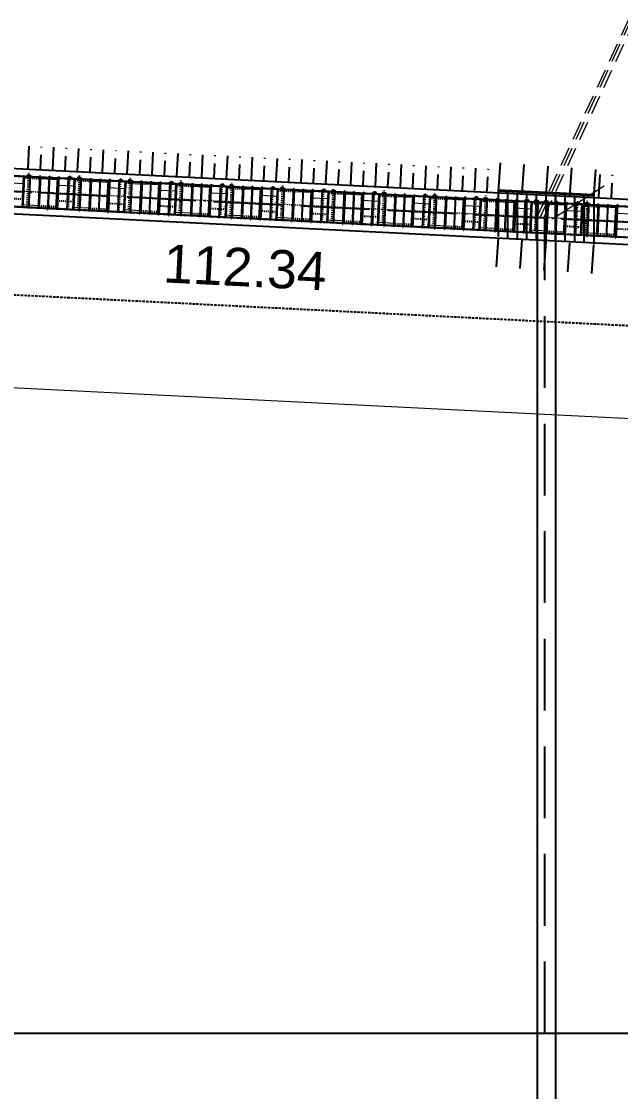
# Model space of a CAD drawing. Header units: inches. Extents: x 444671 to 463716, y 1783086 to 1794968.
# Drawn here: x 457680.6 to 457743.3, y 1787032.3 to 1787144.2 of the extents above; entities that cross this region are included whole.
import ezdxf

# ---------------------------------------------------------------- set-up
doc = ezdxf.new("R2010")
doc.units = ezdxf.units.IN
doc.header["$MEASUREMENT"] = 0
for name, pattern in [('ACAD_ISO04W100', [30, 24, -3, 0, -3]), ('CENTER', [2, 1.25, -0.25, 0.25, -0.25]), ('DASHED2', [9.525, 6.35, -3.175]), ('DASHEDX2', [1.5, 1, -0.5]), ('HIDDEN', [0.375, 0.25, -0.125])]:
    doc.linetypes.add(name, pattern=pattern)
for name, color, linetype in [('4', 4, 'Continuous'), ('Bao', 137, 'Continuous'), ('CONGTRINH', 2, 'Continuous'), ('CTTRINH', 4, 'Continuous'), ('Dong', 252, 'HIDDEN'), ('KHUAT', 8, 'DASHED2'), ('Khung_bang', 140, 'Continuous'), ('Tam', 1, 'CENTER'), ('Tim', 1, 'ACAD_ISO04W100')]:
    doc.layers.add(name, color=color, linetype=linetype)
for name, color, linetype, lineweight in [('ah', 7, 'Continuous', 15), ('HOKHOAN', 250, 'DASHED2', 20), ('manh', 128, 'Continuous', 15), ('Texdoi', 40, 'Continuous', 15)]:
    doc.layers.add(name, color=color, linetype=linetype, lineweight=lineweight)
doc.styles.add('VNARIAL', font='')
doc.styles.get('VNARIAL').set_extended_font_data('.VnArial')
doc.linetypes.add('NEN_DA1', pattern='A,1.5,-0.15,["Y",Standard,S=0.2,R=0,X=-0.15,Y=-0.2],-0.005', length=1.655)
doc.dimstyles.new('1-1', dxfattribs={"dimtxt": 2, "dimasz": 2.5, "dimexe": 1, "dimexo": 0, "dimgap": 1, "dimtad": 1, "dimtoh": 1, "dimdec": 0, "dimzin": 0, "dimdsep": 46, "dimtxsty": 'Standard', "dimcen": 0.09, "dimclrd": 3, "dimclre": 3, "dimclrt": 4, "dimadec": 0, "dimazin": 0, "dimtfac": 1, "dimtdec": 0, "dimtmove": 0, "dimatfit": 0, "dimfxl": 0, "dimtolj": 1, "dimtzin": 0, "dimarcsym": 0})
doc.dimstyles.new('D2000', dxfattribs={"dimscale": 2, "dimtxt": 2, "dimasz": 1.5, "dimexe": 1, "dimexo": 1, "dimgap": 1, "dimtad": 1, "dimzin": 1, "dimdsep": 46, "dimtxsty": 'VNARIAL', "dimblk": 'ARCHTICK', "dimcen": 1.5, "dimdle": 1, "dimclrd": 140, "dimclre": 140, "dimclrt": 3, "dimadec": 0, "dimazin": 3, "dimtfac": 1, "dimtix": 1, "dimtmove": 2, "dimatfit": 3, "dimfxl": 0, "dimtolj": 1, "dimtzin": 0, "dimarcsym": 0})

# ---------------------------------------------------------------- blocks, each defined once
blk = doc.blocks.new('*D147')
at = {"layer": 'Bao', "color": 3, "lineweight": -2, "ltscale": 0.2, "transparency": 16777216}
for p, q in [((-579388, 29016), (-580498, 6848)), ((-340377, 17046), (-341488, -5121)), ((-576253, 8305), (-345566, -3248))]:
    blk.add_line(p, q, dxfattribs=at)
at = {"layer": 'Bao', "color": 3, "ltscale": 0.2, "transparency": 16777216}
for points in [[(-576219, 8998), (-576288, 7611), (-580415, 8513)], [(-345531, -2555), (-345600, -3942), (-341404, -3457)]]:
    blk.add_solid(points, dxfattribs=at)
at = {"layer": 'Defpoints', "color": 0, "ltscale": 0.2, "transparency": 16777216}
for p in [(-579388, 29016), (-340377, 17046), (-341404, -3457)]:
    blk.add_point(p, dxfattribs=at)
at = {"layer": 'Bao', "color": 4, "ltscale": 0.2, "transparency": 16777216, "insert": (-460717, 6365), "char_height": 3333.33, "attachment_point": 5, "rotation": 357.13299}
blk.add_mtext('\\A1;{\\f.VnArial|b0|i0|c0|p34;Ph©n ®o¹n 5}', dxfattribs=at)
blk = doc.blocks.new('_ArchTick')
at = {"color": 0, "linetype": 'ByBlock', "const_width": 0.15}
blk.add_lwpolyline([(-0.5, -0.5), (0.5, 0.5)], dxfattribs=at)
blk = doc.blocks.new('*D114')
at = {"layer": 'Defpoints', "color": 0, "transparency": 16777216}
for p in [(457648.24, 1787128.02), (457760.44, 1787122.4), (457759.9, 1787111.58)]:
    blk.add_point(p, dxfattribs=at)
at = {"layer": 'Dong', "color": 140, "lineweight": -2, "transparency": 16777216}
for p, q in [((457648.14, 1787126.02), (457647.59, 1787115.21)), ((457760.34, 1787120.4), (457759.8, 1787109.59)), ((457645.7, 1787117.3), (457761.89, 1787111.48))]:
    blk.add_line(p, q, dxfattribs=at)
at = {"layer": 'Dong', "color": 140, "lineweight": -2, "transparency": 16777216, "xscale": 3, "yscale": 3, "zscale": 3}
for p, rotation in [((457647.69, 1787117.2), 177.1329963130595), ((457759.9, 1787111.58), 357.1329963130594)]:
    blk.add_blockref('_ArchTick', p, dxfattribs=dict(at, rotation=rotation))
at = {"layer": 'Dong', "color": 3, "transparency": 16777216, "insert": (457704, 1787118.43), "char_height": 4, "attachment_point": 5, "rotation": 357.133, "style": 'VNARIAL'}
blk.add_mtext('\\A1;112.34', dxfattribs=at)
blk = doc.blocks.new('A$C491C4D06')
at = {"layer": 'Bao'}
for p, q in [((-425246, 22916.6), (-419966.6, 22652.2)), ((-419994.1, 22663.6), (-420075.4, 21039.6)), ((-420047.7, 21034.2), (-419966.6, 22652.2)), ((-419934.2, 22660.6), (-420015.5, 21036.6)), ((-419994.1, 22663.6), (-419934.2, 22660.6)), ((-419934.7, 22650.6), (-414655.3, 22386.2)), ((-419623.6, 22785.2), (-419631.1, 22635.4)), ((-419623.6, 22785.2), (-419603.6, 22784.2)), ((-419603.6, 22784.2), (-419611.1, 22634.4)), ((-419311.5, 22619.4), (-419304, 22769.2)), ((-419305.5, 22739.3), (-419291.5, 22738.6)), ((-418352.7, 19331.3), (-418190.9, 22563.3)), ((-418306.7, 22689.2), (-418292.7, 22688.5)), ((-417308, 22639.2), (-417294, 22638.5)), ((-416585, 19242.8), (-416423.1, 22474.7)), ((-416309.2, 22589.2), (-416295.2, 22588.5)), ((-415310.5, 22539.2), (-415296.5, 22538.5)), ((-415295, 22568.4), (-415302.5, 22418.6)), ((-415002.9, 22403.6), (-414995.4, 22553.4)), ((-414975.4, 22552.4), (-414995.4, 22553.4)), ((-414982.9, 22402.6), (-414975.4, 22552.4)), ((-414682.8, 22397.6), (-414764.1, 20773.6)), ((-414736.3, 20768.2), (-414655.3, 22386.2)), ((-414622.8, 22394.6), (-414704.2, 20770.6)), ((-414682.8, 22397.6), (-414622.8, 22394.6)), ((-414312.2, 22519.2), (-414319.7, 22369.4)), ((-414312.2, 22519.2), (-414292.2, 22518.2)), ((-414292.2, 22518.2), (-414299.7, 22368.4)), ((-414000.1, 22353.4), (-413992.6, 22503.2)), ((-413994.1, 22473.3), (-413980.1, 22472.6)), ((-412995.4, 22423.2), (-412981.4, 22422.5)), ((-414623.3, 22384.6), (-409344, 22120.2)), ((-413041.4, 19065.3), (-412879.5, 22297.3)), ((-411996.6, 22373.2), (-411982.6, 22372.5)), ((-411273.6, 18976.8), (-411111.7, 22208.7)), ((-410997.9, 22323.2), (-410983.9, 22322.5)), ((-409999.1, 22273.2), (-409985.1, 22272.5)), ((-409983.6, 22302.4), (-409991.1, 22152.6)), ((-409691.5, 22137.6), (-409684, 22287.4)), ((-409664, 22286.4), (-409684, 22287.4)), ((-409671.5, 22136.6), (-409664, 22286.4)), ((-409371.4, 22131.6), (-409452.8, 20507.7)), ((-409425, 20502.2), (-409344, 22120.2)), ((-409311.5, 22128.6), (-409392.8, 20504.6)), ((-409371.4, 22131.6), (-409311.5, 22128.6)), ((-409312, 22118.6), (-404032.6, 21854.2)), ((-409000.9, 22253.2), (-409008.4, 22103.4)), ((-409000.9, 22253.2), (-408980.9, 22252.2)), ((-408980.9, 22252.2), (-408988.4, 22102.4)), ((-408688.8, 22087.4), (-408681.3, 22237.2)), ((-408682.8, 22207.3), (-408668.8, 22206.6)), ((-407730, 18799.3), (-407568.2, 22031.3)), ((-407684, 22157.2), (-407670, 22156.5)), ((-406685.3, 22107.2), (-406671.3, 22106.5)), ((-405962.3, 18710.8), (-405800.4, 21942.8)), ((-405686.5, 22057.2), (-405672.5, 22056.5)), ((-404687.8, 22007.2), (-404673.8, 22006.5)), ((-404672.3, 22036.4), (-404679.8, 21886.6)), ((-404380.2, 21871.6), (-404372.7, 22021.4)), ((-404352.7, 22020.4), (-404372.7, 22021.4)), ((-404360.2, 21870.6), (-404352.7, 22020.4)), ((-404060.1, 21865.6), (-404141.4, 20241.7)), ((-404113.6, 20236.2), (-404032.6, 21854.2)), ((-404000.2, 21862.6), (-404081.5, 20238.7)), ((-404060.1, 21865.6), (-404000.2, 21862.6)), ((-404000.7, 21852.6), (-398721.3, 21588.2)), ((-403689.5, 21987.2), (-403697, 21837.4)), ((-403689.5, 21987.2), (-403669.6, 21986.2)), ((-403669.6, 21986.2), (-403677.1, 21836.4)), ((-403377.4, 21821.4), (-403369.9, 21971.2)), ((-403371.4, 21941.3), (-403357.4, 21940.6)), ((-402418.7, 18533.3), (-402256.8, 21765.3)), ((-402372.7, 21891.2), (-402358.7, 21890.5)), ((-401373.9, 21841.2), (-401360, 21840.5)), ((-400650.9, 18444.8), (-400489.1, 21676.8)), ((-400375.2, 21791.2), (-400361.2, 21790.5)), ((-399376.4, 21741.2), (-399362.5, 21740.5)), ((-399361, 21770.4), (-399368.5, 21620.6)), ((-399068.8, 21605.6), (-399061.3, 21755.4)), ((-399041.4, 21754.4), (-399061.3, 21755.4)), ((-399048.9, 21604.6), (-399041.4, 21754.4)), ((-398748.7, 21599.6), (-398830.1, 19975.7)), ((-398802.3, 19970.3), (-398721.3, 21588.2)), ((-398688.8, 21596.6), (-398770.1, 19972.7)), ((-398748.7, 21599.6), (-398688.8, 21596.6)), ((-398689.3, 21586.6), (-393409.9, 21322.2)), ((-398378.2, 21721.2), (-398385.7, 21571.4)), ((-398378.2, 21721.2), (-398358.2, 21720.2)), ((-398358.2, 21720.2), (-398365.7, 21570.4)), ((-398066.1, 21555.4), (-398058.6, 21705.2)), ((-398060.1, 21675.3), (-398046.1, 21674.6)), ((-397107.4, 18267.4), (-396945.5, 21499.3)), ((-397061.3, 21625.3), (-397047.4, 21624.6)), ((-396062.6, 21575.2), (-396048.6, 21574.5)), ((-395339.6, 18178.8), (-395177.7, 21410.8)), ((-395063.8, 21525.2), (-395049.9, 21524.5)), ((-394065.1, 21475.2), (-394051.1, 21474.5)), ((-394049.6, 21504.5), (-394057.1, 21354.6)), ((-393757.5, 21339.6), (-393750, 21489.4)), ((-393730, 21488.4), (-393750, 21489.4)), ((-393737.5, 21338.6), (-393730, 21488.4)), ((-393437.4, 21333.6), (-393518.7, 19709.7)), ((-393491, 19704.3), (-393409.9, 21322.2)), ((-393377.5, 21330.6), (-393458.8, 19706.7)), ((-393437.4, 21333.6), (-393377.5, 21330.6)), ((-393378, 21320.6), (-388098.6, 21056.2)), ((-393066.8, 21455.2), (-393074.3, 21305.4)), ((-393066.8, 21455.2), (-393046.9, 21454.2)), ((-393046.9, 21454.2), (-393054.4, 21304.4)), ((-392754.7, 21289.4), (-392747.2, 21439.2)), ((-392748.7, 21409.3), (-392734.8, 21408.6)), ((-391750, 21359.3), (-391736, 21358.6)), ((-390751.2, 21309.2), (-390737.3, 21308.5)), ((-420071.6, 21035.4), (-420153, 19411.5)), ((-420039.5, 21037.8), (-420121.2, 19405.9)), ((-420011.7, 21032.4), (-420093.1, 19408.5)), ((-420075.4, 21039.6), (-420015.5, 21036.6)), ((-420071.6, 21035.4), (-420011.7, 21032.4)), ((-420039.7, 21033.8), (-420039.6, 21035.8)), ((-414760.3, 20769.4), (-414841.6, 19145.5)), ((-414728.1, 20771.8), (-414809.9, 19139.9)), ((-414700.4, 20766.4), (-414781.7, 19142.5)), ((-414764.1, 20773.6), (-414704.2, 20770.6)), ((-414760.3, 20769.4), (-414700.4, 20766.4)), ((-414728.3, 20767.8), (-414728.2, 20769.8)), ((-409449, 20503.4), (-409530.3, 18879.5)), ((-409416.8, 20505.8), (-409498.5, 18873.9)), ((-409389, 20500.4), (-409470.4, 18876.5)), ((-409452.8, 20507.7), (-409392.8, 20504.6)), ((-409449, 20503.4), (-409389, 20500.4)), ((-409417, 20501.8), (-409416.9, 20503.8)), ((-404137.6, 20237.4), (-404219, 18613.5)), ((-404105.5, 20239.9), (-404187.2, 18607.9)), ((-404077.7, 20234.4), (-404159, 18610.5)), ((-404141.4, 20241.7), (-404081.5, 20238.7)), ((-404137.6, 20237.4), (-404077.7, 20234.4)), ((-404105.7, 20235.8), (-404105.6, 20237.8)), ((-391796, 18001.4), (-391634.2, 21233.3)), ((-390028.2, 17912.8), (-389866.4, 21144.8)), ((-389752.5, 21259.2), (-389738.5, 21258.5)), ((-388753.8, 21209.2), (-388739.8, 21208.5)), ((-388738.3, 21238.5), (-388745.8, 21088.6)), ((-388446.1, 21073.6), (-388438.6, 21223.5)), ((-388418.7, 21222.5), (-388438.6, 21223.5)), ((-388426.2, 21072.6), (-388418.7, 21222.5)), ((-388126, 21067.6), (-388207.4, 19443.7)), ((-388179.6, 19438.3), (-388098.6, 21056.2)), ((-388066.1, 21064.6), (-388147.5, 19440.7)), ((-388126, 21067.6), (-388066.1, 21064.6)), ((-388066.6, 21054.6), (-382787.2, 20790.2)), ((-387755.5, 21189.3), (-387763, 21039.4)), ((-387755.5, 21189.3), (-387735.5, 21188.3)), ((-387735.5, 21188.3), (-387743, 21038.4)), ((-387443.4, 21023.4), (-387435.9, 21173.2)), ((-387437.4, 21143.3), (-387423.4, 21142.6)), ((-386484.7, 17735.4), (-386322.8, 20967.3)), ((-386438.7, 21093.3), (-386424.7, 21092.6)), ((-385439.9, 21043.2), (-385425.9, 21042.5)), ((-384716.9, 17646.8), (-384555, 20878.8)), ((-384441.2, 20993.2), (-384427.2, 20992.5)), ((-383442.4, 20943.2), (-383428.4, 20942.5)), ((-383426.9, 20972.5), (-383434.4, 20822.7)), ((-383134.8, 20807.6), (-383127.3, 20957.5)), ((-383107.3, 20956.5), (-383127.3, 20957.5)), ((-383114.8, 20806.6), (-383107.3, 20956.5)), ((-382814.7, 20801.6), (-382896, 19177.7)), ((-382868.3, 19172.3), (-382787.2, 20790.2)), ((-382754.8, 20798.6), (-382836.1, 19174.7)), ((-382814.7, 20801.6), (-382754.8, 20798.6)), ((-382755.3, 20788.7), (-377475.9, 20524.2)), ((-382444.2, 20923.3), (-382451.7, 20773.4)), ((-382444.2, 20923.3), (-382424.2, 20922.3)), ((-382424.2, 20922.3), (-382431.7, 20772.4)), ((-382132.1, 20757.4), (-382124.6, 20907.2)), ((-382126.1, 20877.3), (-382112.1, 20876.6)), ((-381173.3, 17469.4), (-381011.5, 20701.3)), ((-381127.3, 20827.3), (-381113.3, 20826.6)), ((-380128.6, 20777.2), (-380114.6, 20776.5)), ((-379405.5, 17380.8), (-379243.7, 20612.8)), ((-379129.8, 20727.2), (-379115.8, 20726.5)), ((-378131.1, 20677.2), (-378117.1, 20676.5)), ((-378115.6, 20706.5), (-378123.1, 20556.7)), ((-377823.5, 20541.6), (-377816, 20691.5)), ((-377796, 20690.5), (-377816, 20691.5)), ((-377803.5, 20540.6), (-377796, 20690.5)), ((-377503.4, 20535.6), (-377584.7, 18911.7)), ((-377556.9, 18906.3), (-377475.9, 20524.2)), ((-377443.4, 20532.6), (-377524.8, 18908.7)), ((-377503.4, 20535.6), (-377443.4, 20532.6)), ((-377443.9, 20522.7), (-372164.6, 20258.2)), ((-377132.8, 20657.3), (-377140.3, 20507.4)), ((-377132.8, 20657.3), (-377112.8, 20656.3)), ((-377112.8, 20656.3), (-377120.3, 20506.4)), ((-376820.7, 20491.4), (-376813.2, 20641.3)), ((-376814.7, 20611.3), (-376800.7, 20610.6)), ((-375862, 17203.4), (-375700.1, 20435.3)), ((-375816, 20561.3), (-375802, 20560.6)), ((-374817.2, 20511.3), (-374803.2, 20510.6)), ((-374094.2, 17114.8), (-373932.3, 20346.8)), ((-373818.5, 20461.2), (-373804.5, 20460.5)), ((-372819.7, 20411.2), (-372805.7, 20410.5)), ((-372804.2, 20440.5), (-372811.7, 20290.7)), ((-372512.1, 20275.7), (-372504.6, 20425.5)), ((-372484.6, 20424.5), (-372504.6, 20425.5)), ((-372492.1, 20274.7), (-372484.6, 20424.5)), ((-372192, 20269.6), (-372273.4, 18645.7)), ((-372245.6, 18640.3), (-372164.6, 20258.2)), ((-372132.1, 20266.6), (-372213.4, 18642.7)), ((-372192, 20269.6), (-372132.1, 20266.6)), ((-372132.6, 20256.7), (-366853.2, 19992.3)), ((-371821.5, 20391.3), (-371829, 20241.5)), ((-371821.5, 20391.3), (-371801.5, 20390.3)), ((-371801.5, 20390.3), (-371809, 20240.5)), ((-371509.4, 20225.4), (-371501.9, 20375.3)), ((-371503.4, 20345.3), (-371489.4, 20344.6)), ((-370550.6, 16937.4), (-370388.8, 20169.3)), ((-370504.6, 20295.3), (-370490.6, 20294.6)), ((-369505.9, 20245.3), (-369491.9, 20244.6)), ((-368507.1, 20195.2), (-368493.1, 20194.5)), ((-367492.9, 20174.5), (-367500.4, 20024.7)), ((-367200.8, 20009.7), (-367193.3, 20159.5)), ((-367173.3, 20158.5), (-367193.3, 20159.5)), ((-367180.8, 20008.7), (-367173.3, 20158.5)), ((-425431.9, 19685.9), (-420152.5, 19421.5)), ((-420153, 19411.5), (-420093.1, 19408.5)), ((-420120.5, 19419.9), (-414841.1, 19155.5)), ((-419479.3, 19267.6), (-419465.4, 19266.9)), ((-418480.6, 19217.6), (-418466.6, 19216.9)), ((-417481.8, 19167.6), (-417467.9, 19166.9)), ((-416483.1, 19117.5), (-416469.1, 19116.8)), ((-415484.3, 19067.5), (-415470.4, 19066.8)), ((-414841.6, 19145.5), (-414781.7, 19142.5)), ((-414809.2, 19153.9), (-409529.8, 18889.5)), ((-398826.3, 19971.5), (-398907.6, 18347.5)), ((-398794.1, 19973.9), (-398875.8, 18341.9)), ((-398766.3, 19968.4), (-398847.7, 18344.5)), ((-398830.1, 19975.7), (-398770.1, 19972.7)), ((-398826.3, 19971.5), (-398766.3, 19968.4)), ((-398794.3, 19969.9), (-398794.2, 19971.8)), ((-393514.9, 19705.5), (-393596.3, 18081.5)), ((-393482.8, 19707.9), (-393564.5, 18075.9)), ((-393455, 19702.5), (-393536.3, 18078.5)), ((-393518.7, 19709.7), (-393458.8, 19706.7)), ((-393514.9, 19705.5), (-393455, 19702.5)), ((-393483, 19703.9), (-393482.9, 19705.9)), ((-388203.6, 19439.5), (-388284.9, 17815.5)), ((-388171.4, 19441.9), (-388253.2, 17809.9)), ((-388143.7, 19436.5), (-388225, 17812.5)), ((-388207.4, 19443.7), (-388147.5, 19440.7)), ((-388203.6, 19439.5), (-388143.7, 19436.5)), ((-388171.6, 19437.9), (-388171.5, 19439.9)), ((-382892.2, 19173.5), (-382973.6, 17549.5)), ((-382860.1, 19175.9), (-382941.8, 17543.9)), ((-382832.3, 19170.5), (-382913.7, 17546.5)), ((-382896, 19177.7), (-382836.1, 19174.7)), ((-382892.2, 19173.5), (-382832.3, 19170.5)), ((-382860.3, 19171.9), (-382860.2, 19173.9)), ((-368782.9, 16848.8), (-368621, 20080.8)), ((-367508.4, 20145.2), (-367494.4, 20144.5)), ((-366880.7, 20003.7), (-366962, 18379.7)), ((-366934.2, 18374.3), (-366853.2, 19992.3)), ((-366820.7, 20000.7), (-366902.1, 18376.7)), ((-366880.7, 20003.7), (-366820.7, 20000.7)), ((-366821.2, 19990.7), (-361541.9, 19726.3)), ((-366510.1, 20125.3), (-366517.6, 19975.5)), ((-366510.1, 20125.3), (-366490.2, 20124.3)), ((-366490.2, 20124.3), (-366497.7, 19974.5)), ((-366198, 19959.5), (-366190.5, 20109.3)), ((-366192, 20079.3), (-366178, 20078.6)), ((-365239.3, 16671.4), (-365077.4, 19903.3)), ((-365193.3, 20029.3), (-365179.3, 20028.6)), ((-364194.5, 19979.3), (-364180.5, 19978.6)), ((-363471.5, 16582.8), (-363309.6, 19814.8)), ((-363195.8, 19929.2), (-363181.8, 19928.5)), ((-362197, 19879.2), (-362183.1, 19878.5)), ((-362181.6, 19908.5), (-362189.1, 19758.7)), ((-361889.4, 19743.7), (-361881.9, 19893.5)), ((-361862, 19892.5), (-361881.9, 19893.5)), ((-361869.5, 19742.7), (-361862, 19892.5)), ((-361569.3, 19737.7), (-361650.7, 18113.7)), ((-361622.9, 18108.3), (-361541.9, 19726.3)), ((-361509.4, 19734.7), (-361590.7, 18110.7)), ((-361569.3, 19737.7), (-361509.4, 19734.7)), ((-361509.9, 19724.7), (-356230.5, 19460.3)), ((-361198.8, 19859.3), (-361206.3, 19709.5)), ((-361198.8, 19859.3), (-361178.8, 19858.3)), ((-361178.8, 19858.3), (-361186.3, 19708.5)), ((-360886.7, 19693.5), (-360879.2, 19843.3)), ((-360880.7, 19813.3), (-360866.7, 19812.6)), ((-359928, 16405.4), (-359766.1, 19637.3)), ((-359881.9, 19763.3), (-359868, 19762.6)), ((-358883.2, 19713.3), (-358869.2, 19712.6)), ((-358160.2, 16316.8), (-357998.3, 19548.8)), ((-357884.4, 19663.2), (-357870.5, 19662.5)), ((-414168, 19001.6), (-414154, 19000.9)), ((-413169.2, 18951.6), (-413155.3, 18950.9)), ((-412170.5, 18901.6), (-412156.5, 18900.9)), ((-411171.7, 18851.5), (-411157.8, 18850.8)), ((-410173, 18801.5), (-410159, 18800.8)), ((-409530.3, 18879.5), (-409470.4, 18876.5)), ((-409497.8, 18887.9), (-404218.5, 18623.5)), ((-408856.6, 18735.6), (-408842.7, 18734.9)), ((-407857.9, 18685.6), (-407843.9, 18684.9)), ((-406859.2, 18635.6), (-406845.2, 18634.9)), ((-405860.4, 18585.6), (-405846.4, 18584.9)), ((-404861.7, 18535.5), (-404847.7, 18534.8)), ((-404219, 18613.5), (-404159, 18610.5)), ((-404186.5, 18621.9), (-398907.1, 18357.5)), ((-403545.3, 18469.6), (-403531.3, 18468.9)), ((-402546.6, 18419.6), (-402532.6, 18418.9)), ((-401547.8, 18369.6), (-401533.8, 18368.9)), ((-400549.1, 18319.6), (-400535.1, 18318.9)), ((-399550.3, 18269.5), (-399536.3, 18268.8)), ((-398907.6, 18347.5), (-398847.7, 18344.5)), ((-398875.1, 18355.9), (-393595.8, 18091.5)), ((-398234, 18203.6), (-398220, 18202.9)), ((-397235.2, 18153.6), (-397221.2, 18152.9)), ((-396236.5, 18103.6), (-396222.5, 18102.9)), ((-395237.7, 18053.6), (-395223.7, 18052.9)), ((-394239, 18003.5), (-394225, 18002.8)), ((-393596.3, 18081.5), (-393536.3, 18078.5)), ((-393563.8, 18089.9), (-388284.4, 17825.5)), ((-392922.6, 17937.6), (-392908.6, 17936.9)), ((-377580.9, 18907.5), (-377662.2, 17283.5)), ((-377548.7, 18909.9), (-377630.5, 17277.9)), ((-377521, 18904.5), (-377602.3, 17280.5)), ((-377584.7, 18911.7), (-377524.8, 18908.7)), ((-377580.9, 18907.5), (-377521, 18904.5)), ((-377548.9, 18905.9), (-377548.8, 18907.9)), ((-372269.6, 18641.5), (-372350.9, 17017.5)), ((-372237.4, 18643.9), (-372319.1, 17011.9)), ((-372209.6, 18638.5), (-372291, 17014.5)), ((-372273.4, 18645.7), (-372213.4, 18642.7)), ((-372269.6, 18641.5), (-372209.6, 18638.5)), ((-372237.6, 18639.9), (-372237.5, 18641.9)), ((-366958.2, 18375.5), (-367039.5, 16751.5)), ((-366926.1, 18377.9), (-367007.8, 16745.9)), ((-366898.3, 18372.5), (-366979.6, 16748.5)), ((-366962, 18379.7), (-366902.1, 18376.7)), ((-366958.2, 18375.5), (-366898.3, 18372.5)), ((-366926.3, 18373.9), (-366926.2, 18375.9)), ((-361646.9, 18109.5), (-361728.2, 16485.5)), ((-361614.7, 18111.9), (-361696.4, 16479.9)), ((-361586.9, 18106.5), (-361668.3, 16482.5)), ((-361650.7, 18113.7), (-361590.7, 18110.7)), ((-361646.9, 18109.5), (-361586.9, 18106.5)), ((-361614.9, 18107.9), (-361614.8, 18109.9)), ((-391923.9, 17887.6), (-391909.9, 17886.9)), ((-390925.1, 17837.6), (-390911.1, 17836.9)), ((-389926.4, 17787.6), (-389912.4, 17786.9)), ((-388927.6, 17737.5), (-388913.6, 17736.8)), ((-388284.9, 17815.5), (-388225, 17812.5)), ((-388252.5, 17823.9), (-382973.1, 17559.5)), ((-387611.3, 17671.6), (-387597.3, 17670.9)), ((-386612.5, 17621.6), (-386598.5, 17620.9)), ((-385613.8, 17571.6), (-385599.8, 17570.9)), ((-384615, 17521.6), (-384601, 17520.9)), ((-383616.3, 17471.6), (-383602.3, 17470.9)), ((-382973.6, 17549.5), (-382913.7, 17546.5)), ((-382941.1, 17557.9), (-377661.7, 17293.5)), ((-382299.9, 17405.6), (-382285.9, 17404.9)), ((-381301.2, 17355.6), (-381287.2, 17354.9)), ((-380302.4, 17305.6), (-380288.5, 17304.9)), ((-379303.7, 17255.6), (-379289.7, 17254.9)), ((-378304.9, 17205.6), (-378291, 17204.9)), ((-377662.2, 17283.5), (-377602.3, 17280.5)), ((-377629.8, 17291.9), (-372350.4, 17027.5)), ((-376988.6, 17139.6), (-376974.6, 17138.9)), ((-375989.8, 17089.6), (-375975.9, 17088.9)), ((-374991.1, 17039.6), (-374977.1, 17038.9)), ((-373992.3, 16989.6), (-373978.4, 16988.9)), ((-372993.6, 16939.6), (-372979.6, 16938.9)), ((-372350.9, 17017.5), (-372291, 17014.5)), ((-372318.4, 17025.9), (-367039, 16761.5)), ((-371677.2, 16873.6), (-371663.3, 16872.9)), ((-370678.5, 16823.6), (-370664.5, 16822.9)), ((-369679.7, 16773.6), (-369665.8, 16772.9)), ((-368681, 16723.6), (-368667, 16722.9)), ((-367682.2, 16673.6), (-367668.3, 16672.9)), ((-367039.5, 16751.5), (-366979.6, 16748.5)), ((-367007.1, 16759.9), (-361727.7, 16495.5)), ((-366365.9, 16607.7), (-366351.9, 16607)), ((-365367.2, 16557.6), (-365353.2, 16556.9)), ((-364368.4, 16507.6), (-364354.4, 16506.9)), ((-363369.7, 16457.6), (-363355.7, 16456.9)), ((-362370.9, 16407.6), (-362356.9, 16406.9)), ((-361728.2, 16485.5), (-361668.3, 16482.5)), ((-361695.7, 16493.9), (-356416.4, 16229.5)), ((-361054.6, 16341.7), (-361040.6, 16341)), ((-360055.8, 16291.6), (-360041.8, 16290.9)), ((-359057.1, 16241.6), (-359043.1, 16240.9)), ((-358058.3, 16191.6), (-358044.3, 16190.9))]:
    blk.add_line(p, q, dxfattribs=at)
at = {"layer": 'Bao', "ltscale": 0.2}
for p, q in [((-419958.7, 22651.8), (-419934.7, 22650.6)), ((-419305.5, 22739.3), (-419479.3, 19267.6)), ((-419291.5, 22738.6), (-419465.4, 19266.9)), ((-418306.7, 22689.2), (-418480.6, 19217.6)), ((-418292.7, 22688.5), (-418466.6, 19216.9)), ((-417308, 22639.2), (-417481.8, 19167.6)), ((-417294, 22638.5), (-417467.9, 19166.9)), ((-416309.2, 22589.2), (-416483.1, 19117.5)), ((-416295.2, 22588.5), (-416469.1, 19116.8)), ((-415310.5, 22539.2), (-415484.3, 19067.5)), ((-415296.5, 22538.5), (-415470.4, 19066.8)), ((-414647.3, 22385.8), (-414623.3, 22384.6)), ((-413994.1, 22473.3), (-414168, 19001.6)), ((-413980.1, 22472.6), (-414154, 19000.9)), ((-412995.4, 22423.2), (-413169.2, 18951.6)), ((-412981.4, 22422.5), (-413155.3, 18950.9)), ((-411996.6, 22373.2), (-412170.5, 18901.6)), ((-411982.6, 22372.5), (-412156.5, 18900.9)), ((-410997.9, 22323.2), (-411171.7, 18851.5)), ((-410983.9, 22322.5), (-411157.8, 18850.8)), ((-409999.1, 22273.2), (-410173, 18801.5)), ((-409985.1, 22272.5), (-410159, 18800.8)), ((-409336, 22119.8), (-409312, 22118.6)), ((-408682.8, 22207.3), (-408856.6, 18735.6)), ((-408668.8, 22206.6), (-408842.7, 18734.9)), ((-407684, 22157.2), (-407857.9, 18685.6)), ((-407670, 22156.5), (-407843.9, 18684.9)), ((-406685.3, 22107.2), (-406859.2, 18635.6)), ((-406671.3, 22106.5), (-406845.2, 18634.9)), ((-405686.5, 22057.2), (-405860.4, 18585.6)), ((-405672.5, 22056.5), (-405846.4, 18584.9)), ((-404687.8, 22007.2), (-404861.7, 18535.5)), ((-404673.8, 22006.5), (-404847.7, 18534.8)), ((-404024.6, 21853.8), (-404000.7, 21852.6)), ((-403371.4, 21941.3), (-403545.3, 18469.6)), ((-403357.4, 21940.6), (-403531.3, 18468.9)), ((-402372.7, 21891.2), (-402546.6, 18419.6)), ((-402358.7, 21890.5), (-402532.6, 18418.9)), ((-401373.9, 21841.2), (-401547.8, 18369.6)), ((-401360, 21840.5), (-401533.8, 18368.9)), ((-400375.2, 21791.2), (-400549.1, 18319.6)), ((-400361.2, 21790.5), (-400535.1, 18318.9)), ((-399376.4, 21741.2), (-399550.3, 18269.5)), ((-399362.5, 21740.5), (-399536.3, 18268.8)), ((-398713.3, 21587.8), (-398689.3, 21586.6)), ((-398060.1, 21675.3), (-398234, 18203.6)), ((-398046.1, 21674.6), (-398220, 18202.9)), ((-397061.3, 21625.3), (-397235.2, 18153.6)), ((-397047.4, 21624.6), (-397221.2, 18152.9)), ((-396062.6, 21575.2), (-396236.5, 18103.6)), ((-396048.6, 21574.5), (-396222.5, 18102.9)), ((-395063.8, 21525.2), (-395237.7, 18053.6)), ((-395049.9, 21524.5), (-395223.7, 18052.9)), ((-394065.1, 21475.2), (-394239, 18003.5)), ((-394051.1, 21474.5), (-394225, 18002.8)), ((-393401.9, 21321.8), (-393378, 21320.6)), ((-392748.7, 21409.3), (-392922.6, 17937.6)), ((-392734.8, 21408.6), (-392908.6, 17936.9)), ((-391750, 21359.3), (-391923.9, 17887.6)), ((-391736, 21358.6), (-391909.9, 17886.9)), ((-390751.2, 21309.2), (-390925.1, 17837.6)), ((-390737.3, 21308.5), (-390911.1, 17836.9)), ((-389752.5, 21259.2), (-389926.4, 17787.6)), ((-389738.5, 21258.5), (-389912.4, 17786.9)), ((-388753.8, 21209.2), (-388927.6, 17737.5)), ((-388739.8, 21208.5), (-388913.6, 17736.8)), ((-388090.6, 21055.8), (-388066.6, 21054.6)), ((-387437.4, 21143.3), (-387611.3, 17671.6)), ((-387423.4, 21142.6), (-387597.3, 17670.9)), ((-386438.7, 21093.3), (-386612.5, 17621.6)), ((-386424.7, 21092.6), (-386598.5, 17620.9)), ((-385439.9, 21043.2), (-385613.8, 17571.6)), ((-385425.9, 21042.5), (-385599.8, 17570.9)), ((-384441.2, 20993.2), (-384615, 17521.6)), ((-384427.2, 20992.5), (-384601, 17520.9)), ((-383442.4, 20943.2), (-383616.3, 17471.6)), ((-383428.4, 20942.5), (-383602.3, 17470.9)), ((-382779.2, 20789.9), (-382755.3, 20788.7)), ((-382126.1, 20877.3), (-382299.9, 17405.6)), ((-382112.1, 20876.6), (-382285.9, 17404.9)), ((-381127.3, 20827.3), (-381301.2, 17355.6)), ((-381113.3, 20826.6), (-381287.2, 17354.9)), ((-380128.6, 20777.2), (-380302.4, 17305.6)), ((-380114.6, 20776.5), (-380288.5, 17304.9)), ((-379129.8, 20727.2), (-379303.7, 17255.6)), ((-379115.8, 20726.5), (-379289.7, 17254.9)), ((-378131.1, 20677.2), (-378304.9, 17205.6)), ((-378117.1, 20676.5), (-378291, 17204.9)), ((-377467.9, 20523.9), (-377443.9, 20522.7)), ((-376814.7, 20611.3), (-376988.6, 17139.6)), ((-376800.7, 20610.6), (-376974.6, 17138.9)), ((-375816, 20561.3), (-375989.8, 17089.6)), ((-375802, 20560.6), (-375975.9, 17088.9)), ((-374817.2, 20511.3), (-374991.1, 17039.6)), ((-374803.2, 20510.6), (-374977.1, 17038.9)), ((-373818.5, 20461.2), (-373992.3, 16989.6)), ((-373804.5, 20460.5), (-373978.4, 16988.9)), ((-372819.7, 20411.2), (-372993.6, 16939.6)), ((-372805.7, 20410.5), (-372979.6, 16938.9)), ((-372156.6, 20257.9), (-372132.6, 20256.7)), ((-371503.4, 20345.3), (-371677.2, 16873.6)), ((-371489.4, 20344.6), (-371663.3, 16872.9)), ((-370504.6, 20295.3), (-370678.5, 16823.6)), ((-370490.6, 20294.6), (-370664.5, 16822.9)), ((-369505.9, 20245.3), (-369679.7, 16773.6)), ((-369491.9, 20244.6), (-369665.8, 16772.9)), ((-368507.1, 20195.2), (-368681, 16723.6)), ((-368493.1, 20194.5), (-368667, 16722.9)), ((-367508.4, 20145.2), (-367682.2, 16673.6)), ((-367494.4, 20144.5), (-367668.3, 16672.9)), ((-366845.2, 19991.9), (-366821.2, 19990.7)), ((-366192, 20079.3), (-366365.9, 16607.7)), ((-366178, 20078.6), (-366351.9, 16607)), ((-365193.3, 20029.3), (-365367.2, 16557.6)), ((-365179.3, 20028.6), (-365353.2, 16556.9)), ((-364194.5, 19979.3), (-364368.4, 16507.6)), ((-364180.5, 19978.6), (-364354.4, 16506.9)), ((-363195.8, 19929.2), (-363369.7, 16457.6)), ((-363181.8, 19928.5), (-363355.7, 16456.9)), ((-362197, 19879.2), (-362370.9, 16407.6)), ((-362183.1, 19878.5), (-362356.9, 16406.9)), ((-361533.9, 19725.9), (-361509.9, 19724.7)), ((-360880.7, 19813.3), (-361054.6, 16341.7)), ((-360866.7, 19812.6), (-361040.6, 16341)), ((-359881.9, 19763.3), (-360055.8, 16291.6)), ((-359868, 19762.6), (-360041.8, 16290.9)), ((-358883.2, 19713.3), (-359057.1, 16241.6)), ((-358869.2, 19712.6), (-359043.1, 16240.9)), ((-357884.4, 19663.2), (-358058.3, 16191.6)), ((-357870.5, 19662.5), (-358044.3, 16190.9))]:
    blk.add_line(p, q, dxfattribs=at)
at = {"layer": 'Bao'}
for centre in [(-419453.8, 22776.7), (-415145.2, 22560.9), (-414142.4, 22510.7), (-409833.8, 22294.9), (-408831.1, 22244.7), (-404522.5, 22028.9), (-403519.7, 21978.7), (-399211.1, 21762.9), (-398208.4, 21712.7), (-393899.8, 21496.9), (-392897.1, 21446.7), (-388588.5, 21231), (-387585.7, 21180.7), (-383277.1, 20965), (-382274.4, 20914.8), (-377965.8, 20699), (-376963, 20648.8), (-372654.4, 20433), (-371651.7, 20382.8), (-367343.1, 20167), (-366340.3, 20116.8), (-362031.7, 19901), (-361029, 19850.8)]:
    blk.add_circle(centre, 40, dxfattribs=at)
for centre in [(-419453.8, 22776.7), (-415145.2, 22560.9), (-414142.4, 22510.7), (-409833.8, 22294.9), (-408831.1, 22244.7), (-404522.5, 22028.9), (-403519.7, 21978.7), (-399211.1, 21762.9), (-398208.4, 21712.7), (-393899.8, 21496.9), (-392897.1, 21446.7), (-388588.5, 21231), (-387585.7, 21180.7), (-383277.1, 20965), (-382274.4, 20914.8), (-377965.8, 20699), (-376963, 20648.8), (-372654.4, 20433), (-371651.7, 20382.8), (-367343.1, 20167), (-366340.3, 20116.8), (-362031.7, 19901), (-361029, 19850.8)]:
    blk.add_arc(centre, 150, 357.13284, 177.13284, dxfattribs=at)
at = {"layer": 'KHUAT', "ltscale": 5}
for p, q in [((-425270.9, 22899.8), (-419967.5, 22634.2)), ((-420039.5, 21037.8), (-419958.7, 22651.8)), ((-418201.8, 22345.1), (-419969.6, 22433.6)), ((-419959.6, 22633.8), (-414656.2, 22368.2)), ((-414728.1, 20771.8), (-414647.3, 22385.8)), ((-412890.5, 22079.1), (-414658.2, 22167.6)), ((-414648.2, 22367.8), (-409344.9, 22102.2)), ((-409416.8, 20505.8), (-409336, 22119.8)), ((-407579.1, 21813.1), (-409346.9, 21901.6)), ((-409336.9, 22101.8), (-404033.5, 21836.2)), ((-404105.5, 20239.9), (-404024.6, 21853.8)), ((-402267.8, 21547.1), (-404035.6, 21635.6)), ((-404025.5, 21835.9), (-398722.2, 21570.2)), ((-398794.1, 19973.9), (-398713.3, 21587.8)), ((-396956.4, 21281.1), (-398724.2, 21369.6)), ((-398714.2, 21569.9), (-393410.8, 21304.2)), ((-393482.8, 19707.9), (-393401.9, 21321.8)), ((-393402.8, 21303.9), (-388099.5, 21038.3)), ((-420088.4, 20221.3), (-421856.2, 20309.8)), ((-420047.7, 21034.2), (-420128.5, 19420.3)), ((-414736.3, 20768.2), (-414817.2, 19154.3)), ((-409425, 20502.2), (-409505.8, 18888.3)), ((-404113.6, 20236.2), (-404194.5, 18622.3)), ((-391645.1, 21015.1), (-393412.9, 21103.6)), ((-388171.4, 19441.9), (-388090.6, 21055.8)), ((-386333.7, 20749.1), (-388101.5, 20837.6)), ((-388091.5, 21037.9), (-382788.1, 20772.3)), ((-382860.1, 19175.9), (-382779.2, 20789.9)), ((-381022.4, 20483.1), (-382790.2, 20571.6)), ((-382780.1, 20771.9), (-377476.8, 20506.3)), ((-377548.7, 18909.9), (-377467.9, 20523.9)), ((-375711.1, 20217.1), (-377478.8, 20305.6)), ((-377468.8, 20505.9), (-372165.5, 20240.3)), ((-372237.4, 18643.9), (-372156.6, 20257.9)), ((-372157.5, 20239.9), (-366854.1, 19974.3)), ((-425431, 19703.8), (-420127.6, 19438.2)), ((-420152.5, 19421.5), (-420128.5, 19420.3)), ((-420119.6, 19437.8), (-414816.3, 19172.2)), ((-418341.8, 19549.6), (-416574, 19461)), ((-414777.1, 19955.3), (-416544.8, 20043.8)), ((-414841.1, 19155.5), (-414817.2, 19154.3)), ((-414808.3, 19171.9), (-409504.9, 18906.2)), ((-413030.5, 19283.6), (-411262.7, 19195)), ((-409465.7, 19689.3), (-411233.5, 19777.8)), ((-404154.4, 19423.3), (-405922.1, 19511.8)), ((-398843, 19157.3), (-400610.8, 19245.8)), ((-398802.3, 19970.3), (-398883.1, 18356.3)), ((-393491, 19704.3), (-393571.8, 18090.3)), ((-388179.6, 19438.3), (-388260.4, 17824.3)), ((-382868.3, 19172.3), (-382949.1, 17558.3)), ((-370399.7, 19951.1), (-372167.5, 20039.6)), ((-366926.1, 18377.9), (-366845.2, 19991.9)), ((-365088.4, 19685.1), (-366856.1, 19773.6)), ((-366846.1, 19973.9), (-361542.8, 19708.3)), ((-361614.7, 18111.9), (-361533.9, 19725.9)), ((-359777, 19419.1), (-361544.8, 19507.6)), ((-361534.8, 19707.9), (-356231.4, 19442.3)), ((-409529.8, 18889.5), (-409505.8, 18888.3)), ((-409496.9, 18905.9), (-404193.6, 18640.2)), ((-407719.1, 19017.6), (-405951.3, 18929)), ((-404218.5, 18623.5), (-404194.5, 18622.3)), ((-404185.6, 18639.9), (-398882.2, 18374.3)), ((-402407.8, 18751.6), (-400640, 18663)), ((-398907.1, 18357.5), (-398883.1, 18356.3)), ((-398874.2, 18373.9), (-393570.9, 18108.3)), ((-397096.4, 18485.6), (-395328.6, 18397)), ((-393531.7, 18891.3), (-395299.5, 18979.8)), ((-393595.8, 18091.5), (-393571.8, 18090.3)), ((-393562.9, 18107.9), (-388259.5, 17842.3)), ((-391785.1, 18219.6), (-390017.3, 18131)), ((-388220.3, 18625.3), (-389988.1, 18713.8)), ((-386473.7, 17953.6), (-384706, 17865.1)), ((-382909, 18359.3), (-384676.8, 18447.8)), ((-377597.6, 18093.3), (-379365.4, 18181.8)), ((-377556.9, 18906.3), (-377637.8, 17292.3)), ((-372286.3, 17827.3), (-374054.1, 17915.8)), ((-372245.6, 18640.3), (-372326.4, 17026.3)), ((-366934.2, 18374.3), (-367015.1, 16760.3)), ((-361622.9, 18108.3), (-361703.7, 16494.3)), ((-388284.4, 17825.5), (-388260.4, 17824.3)), ((-388251.6, 17841.9), (-382948.2, 17576.3)), ((-382973.1, 17559.5), (-382949.1, 17558.3)), ((-382940.2, 17575.9), (-377636.9, 17310.3)), ((-381162.4, 17687.6), (-379394.6, 17599.1)), ((-377661.7, 17293.5), (-377637.8, 17292.3)), ((-377628.9, 17309.9), (-372325.5, 17044.3)), ((-375851.1, 17421.6), (-374083.3, 17333.1)), ((-372350.4, 17027.5), (-372326.4, 17026.3)), ((-372317.5, 17043.9), (-367014.2, 16778.3)), ((-370539.7, 17155.6), (-368771.9, 17067.1)), ((-366975, 17561.3), (-368742.7, 17649.8)), ((-365228.4, 16889.6), (-363460.6, 16801.1)), ((-361663.6, 17295.3), (-363431.4, 17383.8)), ((-356352.3, 17029.3), (-358120.1, 17117.8)), ((-367039, 16761.5), (-367015.1, 16760.3)), ((-367006.2, 16777.9), (-361702.8, 16512.3)), ((-361727.7, 16495.5), (-361703.7, 16494.3)), ((-361694.8, 16511.9), (-356391.5, 16246.3)), ((-359917, 16623.6), (-358149.2, 16535.1))]:
    blk.add_line(p, q, dxfattribs=at)
at = {"layer": 'manh', "color": 1, "linetype": 'CENTER', "ltscale": 0.05}
blk.add_line((0.1, 0), (-685750.1, 34342.8), dxfattribs=at)
at = {"layer": 'manh'}
for p, q in [((-420006.8, 21851.2), (-421774.5, 21939.7)), ((-416434, 22256.5), (-418201.8, 22345.1)), ((-414695.4, 21585.2), (-416463.2, 21673.7)), ((-411122.7, 21990.5), (-412890.5, 22079.1)), ((-409384.1, 21319.2), (-411151.9, 21407.8)), ((-405811.3, 21724.5), (-407579.1, 21813.1)), ((-400500, 21458.5), (-402267.8, 21547.1)), ((-395188.6, 21192.5), (-396956.4, 21281.1)), ((-404072.7, 21053.2), (-405840.5, 21141.8)), ((-398761.4, 20787.2), (-400529.2, 20875.8)), ((-393450, 20521.2), (-395217.8, 20609.8)), ((-389877.3, 20926.5), (-391645.1, 21015.1)), ((-388138.7, 20255.2), (-389906.5, 20343.8)), ((-384566, 20660.5), (-386333.7, 20749.1)), ((-379254.6, 20394.5), (-381022.4, 20483.1)), ((-373943.3, 20128.6), (-375711.1, 20217.1)), ((-418341.8, 19549.6), (-420109.6, 19638.1)), ((-413030.5, 19283.6), (-414798.2, 19372.1)), ((-407719.1, 19017.6), (-409486.9, 19106.1)), ((-382827.4, 19989.2), (-384595.1, 20077.8)), ((-377516, 19723.2), (-379283.8, 19811.8)), ((-372204.7, 19457.3), (-373972.5, 19545.8)), ((-368631.9, 19862.6), (-370399.7, 19951.1)), ((-366893.3, 19191.3), (-368661.1, 19279.8)), ((-363320.6, 19596.6), (-365088.4, 19685.1)), ((-358009.2, 19330.6), (-359777, 19419.1)), ((-402407.8, 18751.6), (-404175.6, 18840.1)), ((-397096.4, 18485.6), (-398864.2, 18574.1)), ((-391785.1, 18219.6), (-393552.9, 18308.1)), ((-386473.7, 17953.6), (-388241.5, 18042.1)), ((-361582, 18925.3), (-363349.8, 19013.8)), ((-356270.6, 18659.3), (-358038.4, 18747.8)), ((-381162.4, 17687.6), (-382930.2, 17776.1)), ((-375851.1, 17421.6), (-377618.8, 17510.1)), ((-370539.7, 17155.6), (-372307.5, 17244.1)), ((-365228.4, 16889.6), (-366996.2, 16978.1)), ((-359917, 16623.6), (-361684.8, 16712.2))]:
    blk.add_line(p, q, dxfattribs=at)
at = {"layer": 'Tam', "ltscale": 3}
for p, q in [((-419614.5, 19566.7), (-419442.9, 22993.5)), ((-415313.4, 19201.1), (-415141.8, 22627.9)), ((-414303.2, 19300.7), (-414131.6, 22727.5)), ((-408991.9, 19034.8), (-408820.2, 22461.5)), ((-410002.1, 18935.1), (-409830.5, 22361.9)), ((-404690.8, 18669.2), (-404519.1, 22095.9)), ((-403680.5, 18768.8), (-403508.9, 22195.5)), ((-399379.4, 18403.2), (-399207.8, 21829.9)), ((-398369.2, 18502.8), (-398197.5, 21929.5)), ((-394068.1, 18137.2), (-393896.4, 21563.9)), ((-393057.8, 18236.8), (-392886.2, 21663.5)), ((-388756.7, 17871.2), (-388585.1, 21297.9)), ((-387746.5, 17970.8), (-387574.9, 21397.5)), ((-383445.4, 17605.2), (-383273.8, 21031.9)), ((-382435.1, 17704.8), (-382263.5, 21131.5)), ((-378134, 17339.2), (-377962.4, 20765.9)), ((-377123.8, 17438.8), (-376952.2, 20865.5)), ((-372822.7, 17073.2), (-372651.1, 20499.9)), ((-371812.4, 17172.8), (-371640.8, 20599.5)), ((-367511.4, 16807.2), (-367339.7, 20233.9)), ((-366501.1, 16906.8), (-366329.5, 20333.5)), ((-362200, 16541.2), (-362028.4, 19967.9)), ((-361189.8, 16640.8), (-361018.1, 20067.6))]:
    blk.add_line(p, q, dxfattribs=at)
at = {"layer": 'Tam'}
for p, q in [((-419516.2, 22779.8), (-419391.3, 22773.6)), ((-415207.6, 22564.1), (-415082.7, 22557.8)), ((-414204.9, 22513.9), (-414080, 22507.6)), ((-409896.3, 22298.1), (-409771.4, 22291.8)), ((-408893.5, 22247.9), (-408768.6, 22241.6)), ((-404584.9, 22032.1), (-404460, 22025.8)), ((-403582.2, 21981.9), (-403457.3, 21975.6)), ((-399273.6, 21766.1), (-399148.7, 21759.8)), ((-398270.8, 21715.9), (-398146, 21709.6)), ((-393962.2, 21500.1), (-393837.4, 21493.8)), ((-392959.5, 21449.9), (-392834.6, 21443.6)), ((-388650.9, 21234.1), (-388526, 21227.8)), ((-387648.2, 21183.9), (-387523.3, 21177.6)), ((-383339.6, 20968.1), (-383214.7, 20961.8)), ((-382336.8, 20917.9), (-382211.9, 20911.6)), ((-378028.2, 20702.1), (-377903.3, 20695.8)), ((-377025.5, 20651.9), (-376900.6, 20645.6)), ((-372716.9, 20436.1), (-372592, 20429.8)), ((-371714.1, 20385.9), (-371589.2, 20379.6)), ((-367405.5, 20170.1), (-367280.6, 20163.8)), ((-366402.8, 20119.9), (-366277.9, 20113.6)), ((-362094.2, 19904.1), (-361969.3, 19897.9)), ((-361091.4, 19853.9), (-360966.6, 19847.6))]:
    blk.add_line(p, q, dxfattribs=at)
at = {"layer": 'Bao', "ltscale": 0.2}
dim = blk.add_aligned_dim(p1=(-579387.9, 29016.1), p2=(-340377.4, 17046.3), distance=-20528.8, text='{\\f.VnArial|b0|i0|c0|p34;Ph©n ®o¹n 5}', dimstyle='1-1', override={"dimscale": 1666.666721, "dimlfac": -1}, dxfattribs=at)
dim.commit()
dim.dimension.update_dxf_attribs({"geometry": '*D147', "text_midpoint": (-460717.3, 6364.8)})

msp = doc.modelspace()

# ---------------------------------------------------------------- linework, layer by layer
at = {"layer": '4', "linetype": 'NEN_DA1', "ltscale": 8}
for p, q in [((458100.8648, 1787107.7053), (457415.1157, 1787141.9927)), ((457740.4769, 1787126.025), (457730.4769, 1787126.525))]:
    msp.add_line(p, q, dxfattribs=at)
msp.add_lwpolyline([(457398.5161, 1787262.3681), (457398.5161, 1787138.1253), (458100.9174, 1787103.0053)], dxfattribs=at)
at = {"layer": 'ah', "color": 1, "linetype": 'DASHEDX2', "ltscale": 2, "flags": 128}
for points in [[(457734.5266, 1787123.6848), (457789.6499, 1787242.2966)], [(457734.8792, 1787123.6676), (457789.3785, 1787242.2297)], [(457735.2319, 1787123.6503), (457790.0231, 1787242.3886)]]:
    msp.add_lwpolyline(points, dxfattribs=at)
at = {"layer": 'CONGTRINH', "color": 3}
for p, q in [((457730.4769, 1787126.525), (457730.4769, 1787121.6642)), ((457740.4769, 1787125.7799), (457740.4769, 1787120.8642))]:
    msp.add_line(p, q, dxfattribs=at)
at = {"layer": 'CONGTRINH', "ltscale": 10}
for points in [[(457415.1468, 1787141.2402), (458100.896, 1787106.9528)], [(457414.987, 1787138.0442), (458100.7362, 1787103.7568)]]:
    msp.add_lwpolyline(points, dxfattribs=at)
at = {"layer": 'CONGTRINH', "color": 3}
msp.add_lwpolyline([(457740.4769, 1787126.025), (457740.4769, 1787120.8642)], dxfattribs=at)
at = {"layer": 'CTTRINH', "color": 4, "linetype": 'ByBlock'}
for p, q in [((457681.2887, 1787128.7939), (457681.4051, 1787131.141)), ((457683.8855, 1787128.6651), (457684.0019, 1787131.0123)), ((457686.4823, 1787128.5364), (457686.5987, 1787130.8835)), ((457689.0791, 1787128.4076), (457689.1955, 1787130.7547)), ((457691.6759, 1787128.2788), (457691.7923, 1787130.6259)), ((457694.2727, 1787128.1501), (457694.3891, 1787130.4972)), ((457696.8695, 1787128.0213), (457696.9859, 1787130.3684)), ((457699.4663, 1787127.8925), (457699.5827, 1787130.2396)), ((457702.0632, 1787127.7638), (457702.1795, 1787130.1109)), ((457704.66, 1787127.635), (457704.7764, 1787129.9821)), ((457707.2568, 1787127.5062), (457707.3732, 1787129.8533)), ((457709.8536, 1787127.3775), (457709.97, 1787129.7246)), ((457712.4504, 1787127.2487), (457712.5668, 1787129.5958)), ((457715.0472, 1787127.1199), (457715.1636, 1787129.467)), ((457717.644, 1787126.9911), (457717.7604, 1787129.3383)), ((457720.2408, 1787126.8624), (457720.3572, 1787129.2095)), ((457722.8376, 1787126.7336), (457722.954, 1787129.0807)), ((457725.4344, 1787126.6048), (457725.5508, 1787128.952)), ((457728.0312, 1787126.4761), (457728.1476, 1787128.8232)), ((457741.0153, 1787125.8322), (457741.1317, 1787128.1793))]:
    msp.add_line(p, q, dxfattribs=at)
for points in [[(457730.5015, 1787126.3809), (457730.7118, 1787129.3735)], [(457732.9953, 1787126.2057), (457733.2057, 1787129.1983)], [(457735.4892, 1787126.0304), (457735.6995, 1787129.023)], [(457737.983, 1787125.8551), (457738.1934, 1787128.8477)], [(457740.4769, 1787125.6799), (457740.6872, 1787128.6725)], [(457730.4621, 1787121.5163), (457730.2534, 1787118.5236)], [(457732.956, 1787121.3424), (457732.7473, 1787118.3497)], [(457735.4499, 1787121.1685), (457735.2413, 1787118.1758)], [(457737.9439, 1787120.9947), (457737.7352, 1787118.0019)], [(457740.4378, 1787120.8208), (457740.2292, 1787117.8281)]]:
    msp.add_lwpolyline(points, dxfattribs=at)
at = {"layer": 'Dong', "color": 3, "ltscale": 6}
for p, q in [((457682.5871, 1787128.7295), (457682.7035, 1787131.0766)), ((457685.1839, 1787128.6008), (457685.3003, 1787130.9479)), ((457687.7807, 1787128.472), (457687.8971, 1787130.8191)), ((457690.3775, 1787128.3432), (457690.4939, 1787130.6903)), ((457692.9743, 1787128.2144), (457693.0907, 1787130.5616)), ((457695.5711, 1787128.0857), (457695.6875, 1787130.4328)), ((457698.1679, 1787127.9569), (457698.2843, 1787130.304)), ((457700.7648, 1787127.8281), (457700.8811, 1787130.1753)), ((457703.3616, 1787127.6994), (457703.4779, 1787130.0465)), ((457705.9584, 1787127.5706), (457706.0748, 1787129.9177)), ((457708.5552, 1787127.4418), (457708.6716, 1787129.789)), ((457711.152, 1787127.3131), (457711.2684, 1787129.6602)), ((457713.7488, 1787127.1843), (457713.8652, 1787129.5314)), ((457716.3456, 1787127.0555), (457716.462, 1787129.4026)), ((457718.9424, 1787126.9268), (457719.0588, 1787129.2739)), ((457721.5392, 1787126.798), (457721.6556, 1787129.1451)), ((457724.136, 1787126.6692), (457724.2524, 1787129.0163)), ((457726.7328, 1787126.5405), (457726.8492, 1787128.8876)), ((457729.3297, 1787126.4117), (457729.446, 1787128.7588)), ((457742.3137, 1787125.7678), (457742.4301, 1787128.115))]:
    msp.add_line(p, q, dxfattribs=at)
at = {"layer": 'Dong', "linetype": 'ByBlock'}
msp.add_line((457740.4769, 1787125.9249), (457730.4769, 1787126.4249), dxfattribs=at)
at = {"layer": 'Dong', "color": 140, "ltscale": 30}
msp.add_line((457735.344, 1787038.3548), (457735.344, 1787123.6284), dxfattribs=at)
at = {"layer": 'HOKHOAN'}
msp.add_lwpolyline([(457736.191, 1787123.5772), (457755.2814, 1787135.6946)], dxfattribs=at)
at = {"layer": 'Khung_bang', "ltscale": 29}
for p, q in [((457731.4769, 1787121.4688), (457731.4769, 1787126.4999)), ((457732.4769, 1787121.4188), (457732.4769, 1787126.425)), ((457733.4769, 1787121.3688), (457733.4769, 1787126.375)), ((457734.4769, 1787121.3442), (457734.4769, 1787126.325)), ((457735.4769, 1787121.2642), (457735.4769, 1787126.275)), ((457736.4769, 1787121.1842), (457736.4769, 1787126.225)), ((457737.4769, 1787121.1042), (457737.4769, 1787126.175)), ((457738.4769, 1787121.1188), (457738.4769, 1787126.125)), ((457739.4769, 1787121.0688), (457739.4769, 1787126.075))]:
    msp.add_line(p, q, dxfattribs=at)
at = {"layer": 'Khung_bang', "color": 6}
for p, q in [((457736.4769, 1787126.225), (457736.4769, 1786793.3548)), ((457734.5371, 1787123.6982), (457734.5371, 1786806.3548))]:
    msp.add_line(p, q, dxfattribs=at)
at = {"layer": 'Khung_bang', "linetype": 'ByBlock'}
msp.add_lwpolyline([(446139.7357, 1787038.3548), (458289.9137, 1787038.3548)], dxfattribs=at)
at = {"layer": 'Tim', "ltscale": 0.3}
msp.add_lwpolyline([(457400.8161, 1787140.3548), (458100.8161, 1787105.3548)], dxfattribs=at)

# ---------------------------------------------------------------- block references
at = {"layer": 'Texdoi', "xscale": 0.0009999999892897904, "yscale": 0.0009999999310821295, "zscale": 0.001}
msp.add_blockref('A$C491C4D06', (458100.8161, 1787105.3548), dxfattribs=at)

# ---------------------------------------------------------------- dimensions: what is measured, and where the dimension line sits
at = {"layer": 'Dong'}
dim = msp.add_aligned_dim(p1=(457648.2364, 1787128.0202), p2=(457760.4386, 1787122.4011), distance=-10.8299, dimstyle='D2000', dxfattribs=at)
dim.commit()
dim.dimension.update_dxf_attribs({"geometry": '*D114', "text_midpoint": (457703.9981, 1787118.4329)})

doc.saveas('drawing.dxf')
